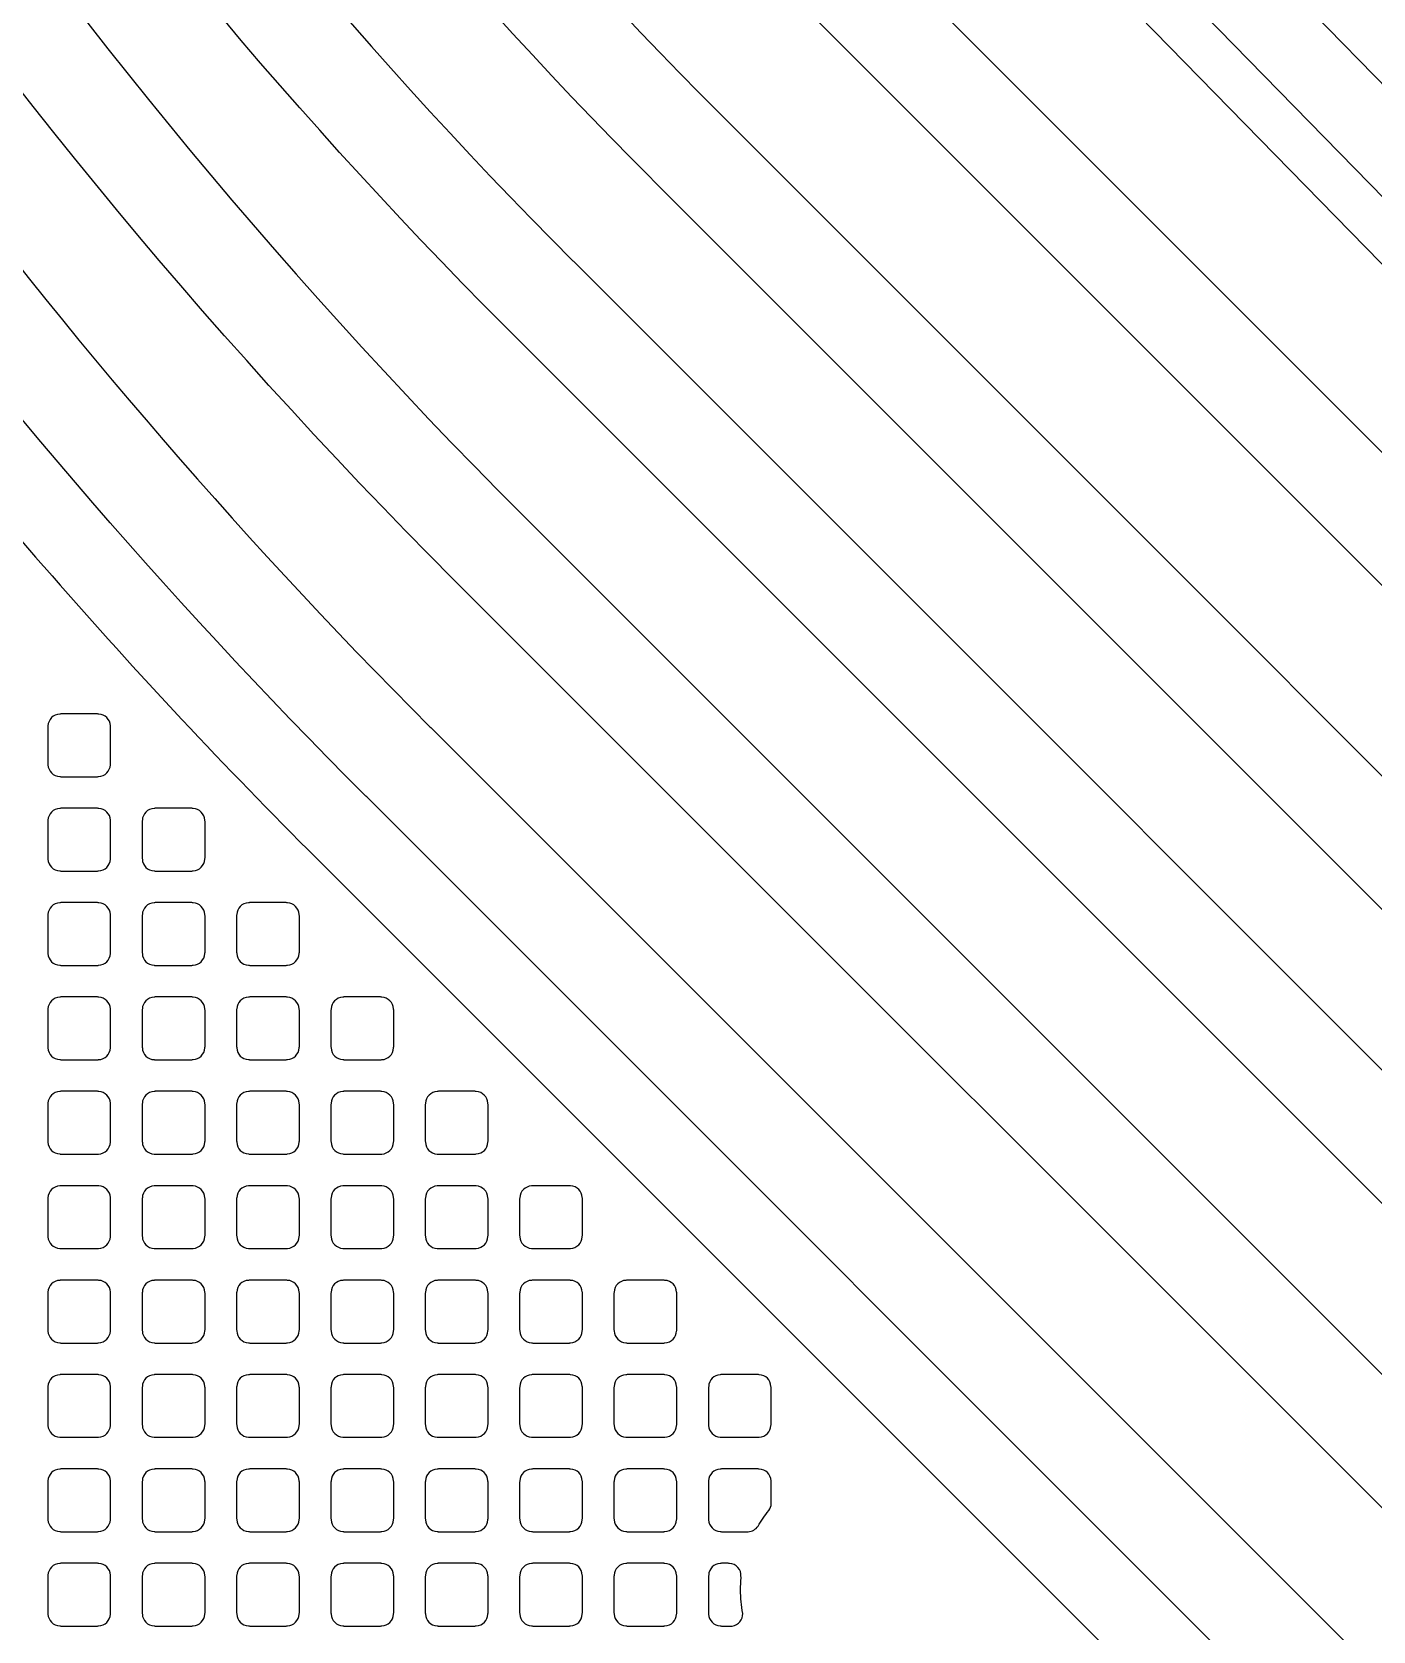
# Model space of a CAD drawing. Extents: x 3811 to 4077, y -444 to -307.
# Drawn here: x 3998.392 to 4000.557, y -385.107 to -382.525 of the extents above; entities that cross this region are included whole.
import ezdxf

# ---------------------------------------------------------------- set-up
doc = ezdxf.new("R2010")
doc.units = 0
doc.layers.add('gbr-dxf', color=7, linetype='Continuous')

msp = doc.modelspace()

# ---------------------------------------------------------------- linework, layer by layer
at = {"layer": 'gbr-dxf', "linetype": 'Continuous'}
for points in [[(3996.1926, -374.6474, -0.094409), (3996.3197, -375.0743, -0.028699), (3996.32, -375.0829), (3996.352, -377.4635, -0.007653), (3996.352, -377.4654, 0.041158), (3996.4548, -378.5311, -0.012756), (3996.4555, -378.5347), (3996.5251, -378.9206, -0.007562), (3996.5254, -378.9224, 0.07327), (3997.2868, -381.163, -0.0085), (3997.2878, -381.165), (3997.4473, -381.4759, -0.007866), (3997.4482, -381.4777, 0.077048), (3999.0342, -383.647, -0.013913), (3999.0372, -383.6498), (4000.6132, -385.2259, -0.008796)], [(4002.3345, -387.7087, 0.121503), (4000.7513, -385.0878, -0.008636), (4000.7497, -385.0862), (3999.0731, -383.4099, -0.008712), (3999.0715, -383.4082, -0.198755), (3996.5249, -377.2619, -0.011889)], [(3996.6773, -377.2584, 0.198929), (3999.1809, -383.3021, -0.008685), (3999.1825, -383.3038), (4000.8591, -384.98, -0.008773), (4000.8607, -384.9817, -0.121503), (4002.4807, -387.6656, -0.017805)], [(4000.5038, -385.332), (3998.9322, -383.7604, -0.013659), (3998.9293, -383.7577, -0.077228), (3997.3118, -381.5457, -0.009209), (3997.3106, -381.5435), (3997.1511, -381.2326, -0.008596), (3997.1501, -381.2305, -0.073265), (3996.3752, -378.9478, -0.008634), (3996.3748, -378.9456), (3996.3062, -378.5654, -0.012454), (3996.3055, -378.5619, -0.041374), (3996.1996, -377.4655, -0.007759)], [(4002.6687, -387.6121, 0.121763), (4000.9971, -384.8422, -0.008691), (4000.9955, -384.8405), (3999.1567, -383.0017, -0.008915), (3999.155, -383, -0.198702), (3996.871, -377.4864, -0.011933)], [(3997.0234, -377.4829, 0.198897), (3999.2645, -382.8939, -0.008509), (3999.2661, -382.8955), (4001.1049, -384.7344, -0.008751), (4001.1066, -384.7361, -0.121762), (4002.815, -387.5692, -0.017203)], [(4002.9919, -387.521, 0.122078), (4001.2346, -384.6047, -0.008495), (4001.233, -384.6031), (3999.3942, -382.7642, -0.008901), (3999.3925, -382.7625, -0.198823), (3997.2065, -377.4825, -0.007746)], [(3997.3589, -377.4844, 0.198838), (3999.5019, -382.6564, -0.008522), (3999.5035, -382.6581), (4001.3424, -384.497, -0.008926), (4001.3441, -384.4987, -0.121858), (4003.1364, -387.4723, -0.022069)], [(4003.3476, -387.4176, 0.12221), (4001.4979, -384.3448, -0.008815), (4001.4962, -384.3431), (3999.6558, -382.5026, -0.01398), (3999.6529, -382.4997, -0.198689), (3997.5764, -377.4843, -0.007704)], [(3997.7288, -377.4823, 0.198911), (3999.7636, -382.3948, -0.013711), (3999.7663, -382.3977), (4001.6024, -384.2338, -0.008541), (4001.604, -384.2353, -0.122231), (4003.4928, -387.3711, -0.016533)], [(4003.956, -389.4568, 0.196009), (4001.7909, -384.146, -0.019381), (4001.789, -384.1439), (4000.0334, -382.3487, -0.042234), (4000.0291, -382.344, -0.048731), (3998.6792, -380.1499, -0.077425), (3998.6753, -380.1389, -0.046914), (3998.5847, -379.1783, -0.010897), (3998.5847, -379.1769), (3998.5847, -379.1765, -0.016733), (3998.5847, -379.1741), (3998.5847, -377.5353, -0.014135)], [(3998.6609, -377.5333), (3998.6609, -379.1764, -0.014012), (3998.6609, -379.1783, 0.046654), (3998.7492, -380.1195, 0.048616), (4000.0882, -382.2958), (4001.8454, -384.0926, -0.019718), (4001.8473, -384.0947, -0.195845), (4004.0322, -389.4549, -0.014149)], [(4003.0242, -385.2734, 0.017101), (4002.7557, -384.9001, -0.027017), (4002.7541, -384.898, 0.01976), (4002.4127, -384.4909, -0.020136), (4002.4114, -384.4895, 0.007568), (4002.4083, -384.486), (4002.4078, -384.4855), (4001.9693, -384.0374, -0.016053), (4001.9682, -384.0364), (4001.9454, -384.0128, -0.023246), (4001.9439, -384.0111), (4001.9376, -384.0046, -0.014656), (4001.9366, -384.0037), (4001.5261, -383.5837, -0.01468), (4001.5251, -383.5828), (4000.187, -382.2147, -0.045648)], [(3997.6517, -382.3825, 0.034835), (3998.4104, -383.3879, -0.014848), (3998.4112, -383.3889, 0.017277), (3998.8377, -383.846, -0.023954), (3998.8394, -383.8475), (3999.1842, -384.1923), (3999.1845, -384.1926), (3999.3239, -384.332), (3999.3242, -384.3323), (3999.7938, -384.8019), (3999.7941, -384.8022), (3999.9335, -384.9416), (3999.9338, -384.9419), (4000.4034, -385.4115)]]:
    msp.add_lwpolyline(points, format="xyb", dxfattribs=at)
for points in [[(3998.4171, -383.7067, -0.098843), (3998.4175, -383.7086, 0.393729), (3998.4364, -383.7274, -0.101678), (3998.4383, -383.7279), (3998.4974, -383.7279, -0.098843), (3998.4993, -383.7275, 0.393729), (3998.5182, -383.7086, -0.09841), (3998.5186, -383.7067), (3998.5186, -383.6473, -0.089302), (3998.5183, -383.6455, 0.393729), (3998.4994, -383.6267, -0.09841), (3998.4975, -383.6262), (3998.4383, -383.6262, -0.101214), (3998.4364, -383.6267, 0.393729), (3998.4175, -383.6456, -0.101678), (3998.4171, -383.6475)], [(3998.4171, -383.8591, -0.098843), (3998.4175, -383.861, 0.393729), (3998.4364, -383.8798, -0.09841), (3998.4383, -383.8803), (3998.4975, -383.8803, -0.095462), (3998.4993, -383.8799, 0.393729), (3998.5182, -383.861, -0.09841), (3998.5186, -383.8591), (3998.5186, -383.7997, -0.089302), (3998.5183, -383.7979, 0.393729), (3998.4994, -383.7791, -0.088868), (3998.4977, -383.7787), (3998.4382, -383.7787, -0.092621), (3998.4364, -383.7791, 0.393729), (3998.4175, -383.798, -0.101678), (3998.4171, -383.7999)], [(3998.5694, -383.8591, -0.098843), (3998.5699, -383.861, 0.393729), (3998.5887, -383.8799, -0.095482), (3998.5906, -383.8803), (3998.6498, -383.8803, -0.104567), (3998.6518, -383.8798, 0.393729), (3998.6707, -383.8609, -0.09841), (3998.6711, -383.859), (3998.6711, -383.7999, -0.101214), (3998.6706, -383.798, 0.393729), (3998.6518, -383.7791, -0.092282), (3998.65, -383.7787), (3998.5906, -383.7787, -0.095462), (3998.5888, -383.7791, 0.393729), (3998.5699, -383.798, -0.101678), (3998.5694, -383.7999)], [(3998.4171, -384.0115, -0.098843), (3998.4175, -384.0134, 0.393729), (3998.4364, -384.0322, -0.095482), (3998.4382, -384.0327), (3998.4975, -384.0327, -0.092621), (3998.4993, -384.0323, 0.393729), (3998.5182, -384.0134, -0.09841), (3998.5186, -384.0115), (3998.5186, -383.9521, -0.089302), (3998.5183, -383.9503, 0.393729), (3998.4994, -383.9315, -0.092282), (3998.4976, -383.9311), (3998.4382, -383.9311, -0.095462), (3998.4364, -383.9315, 0.393729), (3998.4175, -383.9504, -0.101678), (3998.4171, -383.9523)], [(3998.5694, -384.0115, -0.098843), (3998.5699, -384.0134, 0.393729), (3998.5887, -384.0323, -0.092282), (3998.5905, -384.0327), (3998.6498, -384.0327, -0.101214), (3998.6518, -384.0322, 0.393729), (3998.6707, -384.0133, -0.09841), (3998.6711, -384.0114), (3998.6711, -383.9523, -0.101214), (3998.6706, -383.9504, 0.393729), (3998.6518, -383.9315, -0.095482), (3998.6499, -383.9311), (3998.5907, -383.9311, -0.098843), (3998.5888, -383.9315, 0.393729), (3998.5699, -383.9504, -0.101678), (3998.5694, -383.9523)], [(3998.7219, -384.0114, -0.098843), (3998.7224, -384.0133, 0.393729), (3998.7412, -384.0322, -0.101678), (3998.7432, -384.0327), (3998.8023, -384.0327, -0.098843), (3998.8042, -384.0322, 0.393729), (3998.823, -384.0133, -0.09841), (3998.8235, -384.0114), (3998.8235, -383.9523, -0.101214), (3998.823, -383.9504, 0.393729), (3998.8041, -383.9315, -0.09841), (3998.8022, -383.9311), (3998.7431, -383.9311, -0.101214), (3998.7411, -383.9315, 0.393729), (3998.7223, -383.9504, -0.088868), (3998.7219, -383.9521)], [(3998.4171, -384.1639, -0.098843), (3998.4175, -384.1658, 0.393729), (3998.4364, -384.1846, -0.092282), (3998.4382, -384.185), (3998.4976, -384.185, -0.089302), (3998.4993, -384.1847, 0.393729), (3998.5182, -384.1658, -0.09841), (3998.5186, -384.1639), (3998.5186, -384.1045, -0.089302), (3998.5183, -384.1027, 0.393729), (3998.4994, -384.0839, -0.095482), (3998.4975, -384.0835), (3998.4383, -384.0835, -0.098843), (3998.4364, -384.0839, 0.393729), (3998.4175, -384.1028, -0.101678), (3998.4171, -384.1047)], [(3998.5694, -384.1639, -0.098843), (3998.5699, -384.1658, 0.393729), (3998.5887, -384.1847, -0.088868), (3998.5905, -384.185), (3998.6499, -384.185, -0.098843), (3998.6518, -384.1846, 0.393729), (3998.6707, -384.1657, -0.09841), (3998.6711, -384.1638), (3998.6711, -384.1047, -0.101214), (3998.6706, -384.1028, 0.393729), (3998.6518, -384.0839, -0.09841), (3998.6499, -384.0835), (3998.5907, -384.0835, -0.101214), (3998.5888, -384.0839, 0.393729), (3998.5699, -384.1028, -0.101678), (3998.5694, -384.1047)], [(3998.7219, -384.1638, -0.098843), (3998.7224, -384.1657, 0.393729), (3998.7412, -384.1846, -0.09841), (3998.7431, -384.185), (3998.8023, -384.185, -0.095462), (3998.8042, -384.1846, 0.393729), (3998.823, -384.1657, -0.09841), (3998.8235, -384.1638), (3998.8235, -384.1047, -0.101214), (3998.823, -384.1028, 0.393729), (3998.8041, -384.0839, -0.101678), (3998.8022, -384.0835), (3998.7432, -384.0835, -0.104567), (3998.7411, -384.0839, 0.393729), (3998.7223, -384.1028, -0.088868), (3998.7219, -384.1045)], [(3998.8743, -384.1639, -0.095462), (3998.8747, -384.1658, 0.393729), (3998.8936, -384.1846, -0.092282), (3998.8954, -384.185), (3998.9548, -384.185, -0.089302), (3998.9565, -384.1847, 0.393729), (3998.9754, -384.1658, -0.101678), (3998.9759, -384.1638), (3998.9759, -384.1045, -0.092621), (3998.9755, -384.1027, 0.393729), (3998.9566, -384.0839, -0.095482), (3998.9547, -384.0835), (3998.8955, -384.0835, -0.098843), (3998.8936, -384.0839, 0.393729), (3998.8747, -384.1028, -0.09841), (3998.8743, -384.1047)], [(3998.4171, -384.3163, -0.098843), (3998.4175, -384.3182, 0.393729), (3998.4364, -384.337, -0.101678), (3998.4383, -384.3375), (3998.4974, -384.3375, -0.098843), (3998.4993, -384.3371, 0.393729), (3998.5182, -384.3182, -0.09841), (3998.5186, -384.3163), (3998.5186, -384.2569, -0.089302), (3998.5183, -384.2551, 0.393729), (3998.4994, -384.2363, -0.09841), (3998.4975, -384.2358), (3998.4383, -384.2358, -0.101214), (3998.4364, -384.2363, 0.393729), (3998.4175, -384.2552, -0.101678), (3998.4171, -384.2571)], [(3998.5694, -384.3163, -0.098843), (3998.5699, -384.3182, 0.393729), (3998.5887, -384.3371, -0.09841), (3998.5906, -384.3375), (3998.6497, -384.3375, -0.10699), (3998.6518, -384.337, 0.393729), (3998.6707, -384.3181, -0.09841), (3998.6711, -384.3162), (3998.6711, -384.2571, -0.101214), (3998.6706, -384.2552, 0.393729), (3998.6518, -384.2363, -0.101678), (3998.6498, -384.2358), (3998.5908, -384.2358, -0.104567), (3998.5888, -384.2363, 0.393729), (3998.5699, -384.2552, -0.101678), (3998.5694, -384.2571)], [(3998.7219, -384.3162, -0.098843), (3998.7224, -384.3181, 0.393729), (3998.7412, -384.337, -0.107228), (3998.7433, -384.3375), (3998.8022, -384.3375, -0.104567), (3998.8042, -384.337, 0.393729), (3998.823, -384.3181, -0.09841), (3998.8235, -384.3162), (3998.8235, -384.2571, -0.101214), (3998.823, -384.2552, 0.393729), (3998.8041, -384.2363, -0.104195), (3998.8021, -384.2358), (3998.7432, -384.2358, -0.10699), (3998.7411, -384.2363, 0.393729), (3998.7223, -384.2552, -0.088868), (3998.7219, -384.2569)], [(3998.8743, -384.3163, -0.095462), (3998.8747, -384.3182, 0.393729), (3998.8936, -384.337, -0.101678), (3998.8955, -384.3375), (3998.9546, -384.3375, -0.098843), (3998.9565, -384.3371, 0.393729), (3998.9754, -384.3182, -0.101678), (3998.9759, -384.3162), (3998.9759, -384.2569, -0.092621), (3998.9755, -384.2551, 0.393729), (3998.9566, -384.2363, -0.09841), (3998.9547, -384.2358), (3998.8955, -384.2358, -0.101214), (3998.8936, -384.2363, 0.393729), (3998.8747, -384.2552, -0.09841), (3998.8743, -384.2571)], [(3999.0267, -384.3163, -0.095462), (3999.0271, -384.3182, 0.393729), (3999.0459, -384.3371, -0.09841), (3999.0478, -384.3375), (3999.1069, -384.3375, -0.10699), (3999.109, -384.337, 0.393729), (3999.1279, -384.3181, -0.088868), (3999.1282, -384.3164), (3999.1282, -384.257, -0.092621), (3999.1278, -384.2552, 0.393729), (3999.109, -384.2363, -0.101678), (3999.107, -384.2358), (3999.048, -384.2358, -0.104567), (3999.046, -384.2363, 0.393729), (3999.0271, -384.2552, -0.09841), (3999.0267, -384.2571)], [(3998.4171, -384.4687, -0.098843), (3998.4175, -384.4706, 0.393729), (3998.4364, -384.4894, -0.09841), (3998.4383, -384.4899), (3998.4975, -384.4899, -0.095462), (3998.4993, -384.4895, 0.393729), (3998.5182, -384.4706, -0.09841), (3998.5186, -384.4687), (3998.5186, -384.4093, -0.089302), (3998.5183, -384.4075, 0.393729), (3998.4994, -384.3887, -0.088868), (3998.4977, -384.3883), (3998.4382, -384.3883, -0.092621), (3998.4364, -384.3887, 0.393729), (3998.4175, -384.4076, -0.101678), (3998.4171, -384.4095)], [(3998.5694, -384.4687, -0.098843), (3998.5699, -384.4706, 0.393729), (3998.5887, -384.4895, -0.095482), (3998.5906, -384.4899), (3998.6498, -384.4899, -0.104567), (3998.6518, -384.4894, 0.393729), (3998.6707, -384.4705, -0.09841), (3998.6711, -384.4686), (3998.6711, -384.4095, -0.101214), (3998.6706, -384.4076, 0.393729), (3998.6518, -384.3887, -0.092282), (3998.65, -384.3883), (3998.5906, -384.3883, -0.095462), (3998.5888, -384.3887, 0.393729), (3998.5699, -384.4076, -0.101678), (3998.5694, -384.4095)], [(3998.7219, -384.4686, -0.098843), (3998.7224, -384.4705, 0.393729), (3998.7412, -384.4894, -0.104195), (3998.7432, -384.4899), (3998.8022, -384.4899, -0.101214), (3998.8042, -384.4894, 0.393729), (3998.823, -384.4705, -0.09841), (3998.8235, -384.4686), (3998.8235, -384.4095, -0.101214), (3998.823, -384.4076, 0.393729), (3998.8041, -384.3887, -0.095482), (3998.8023, -384.3883), (3998.743, -384.3883, -0.098843), (3998.7411, -384.3887, 0.393729), (3998.7223, -384.4076, -0.088868), (3998.7219, -384.4093)], [(3998.8743, -384.4687, -0.095462), (3998.8747, -384.4706, 0.393729), (3998.8936, -384.4894, -0.09841), (3998.8955, -384.4899), (3998.9547, -384.4899, -0.095462), (3998.9565, -384.4895, 0.393729), (3998.9754, -384.4706, -0.101678), (3998.9759, -384.4686), (3998.9759, -384.4093, -0.092621), (3998.9755, -384.4075, 0.393729), (3998.9566, -384.3887, -0.088868), (3998.9549, -384.3883), (3998.8954, -384.3883, -0.092621), (3998.8936, -384.3887, 0.393729), (3998.8747, -384.4076, -0.09841), (3998.8743, -384.4095)], [(3999.0267, -384.4687, -0.095462), (3999.0271, -384.4706, 0.393729), (3999.0459, -384.4895, -0.095482), (3999.0478, -384.4899), (3999.107, -384.4899, -0.104567), (3999.109, -384.4894, 0.393729), (3999.1279, -384.4705, -0.088868), (3999.1282, -384.4688), (3999.1282, -384.4094, -0.092621), (3999.1278, -384.4076, 0.393729), (3999.109, -384.3887, -0.092282), (3999.1072, -384.3883), (3999.0478, -384.3883, -0.095462), (3999.046, -384.3887, 0.393729), (3999.0271, -384.4076, -0.09841), (3999.0267, -384.4095)], [(3999.179, -384.4686, -0.101214), (3999.1795, -384.4706, 0.393729), (3999.1984, -384.4894, -0.09841), (3999.2003, -384.4899), (3999.2595, -384.4899, -0.095462), (3999.2613, -384.4895, 0.393729), (3999.2802, -384.4706, -0.107228), (3999.2807, -384.4685), (3999.2807, -384.4094, -0.098843), (3999.2803, -384.4075, 0.393729), (3999.2614, -384.3887, -0.088868), (3999.2597, -384.3883), (3999.2002, -384.3883, -0.092621), (3999.1984, -384.3887, 0.393729), (3999.1795, -384.4076, -0.104195), (3999.179, -384.4096)], [(3998.4171, -384.6211, -0.098843), (3998.4175, -384.623, 0.393729), (3998.4364, -384.6418, -0.095482), (3998.4382, -384.6423), (3998.4975, -384.6423, -0.092621), (3998.4993, -384.6419, 0.393729), (3998.5182, -384.623, -0.09841), (3998.5186, -384.6211), (3998.5186, -384.5617, -0.089302), (3998.5183, -384.5599, 0.393729), (3998.4994, -384.5411, -0.092282), (3998.4976, -384.5407), (3998.4382, -384.5407, -0.095462), (3998.4364, -384.5411, 0.393729), (3998.4175, -384.56, -0.101678), (3998.4171, -384.5619)], [(3998.5694, -384.6211, -0.098843), (3998.5699, -384.623, 0.393729), (3998.5887, -384.6419, -0.092282), (3998.5905, -384.6423), (3998.6498, -384.6423, -0.101214), (3998.6518, -384.6418, 0.393729), (3998.6707, -384.6229, -0.09841), (3998.6711, -384.621), (3998.6711, -384.5619, -0.101214), (3998.6706, -384.56, 0.393729), (3998.6518, -384.5411, -0.095482), (3998.6499, -384.5407), (3998.5907, -384.5407, -0.098843), (3998.5888, -384.5411, 0.393729), (3998.5699, -384.56, -0.101678), (3998.5694, -384.5619)], [(3998.7219, -384.621, -0.098843), (3998.7224, -384.6229, 0.393729), (3998.7412, -384.6418, -0.101678), (3998.7432, -384.6423), (3998.8023, -384.6423, -0.098843), (3998.8042, -384.6418, 0.393729), (3998.823, -384.6229, -0.09841), (3998.8235, -384.621), (3998.8235, -384.5619, -0.101214), (3998.823, -384.56, 0.393729), (3998.8041, -384.5411, -0.09841), (3998.8022, -384.5407), (3998.7431, -384.5407, -0.101214), (3998.7411, -384.5411, 0.393729), (3998.7223, -384.56, -0.088868), (3998.7219, -384.5617)], [(3998.8743, -384.6211, -0.095462), (3998.8747, -384.623, 0.393729), (3998.8936, -384.6418, -0.095482), (3998.8954, -384.6423), (3998.9547, -384.6423, -0.092621), (3998.9565, -384.6419, 0.393729), (3998.9754, -384.623, -0.101678), (3998.9759, -384.621), (3998.9759, -384.5617, -0.092621), (3998.9755, -384.5599, 0.393729), (3998.9566, -384.5411, -0.092282), (3998.9548, -384.5407), (3998.8954, -384.5407, -0.095462), (3998.8936, -384.5411, 0.393729), (3998.8747, -384.56, -0.09841), (3998.8743, -384.5619)], [(3999.0267, -384.6211, -0.095462), (3999.0271, -384.623, 0.393729), (3999.0459, -384.6419, -0.092282), (3999.0477, -384.6423), (3999.107, -384.6423, -0.101214), (3999.109, -384.6418, 0.393729), (3999.1279, -384.6229, -0.088868), (3999.1282, -384.6212), (3999.1282, -384.5618, -0.092621), (3999.1278, -384.56, 0.393729), (3999.109, -384.5411, -0.095482), (3999.1071, -384.5407), (3999.0479, -384.5407, -0.098843), (3999.046, -384.5411, 0.393729), (3999.0271, -384.56, -0.09841), (3999.0267, -384.5619)], [(3999.179, -384.621, -0.101214), (3999.1795, -384.623, 0.393729), (3999.1984, -384.6418, -0.095482), (3999.2002, -384.6423), (3999.2595, -384.6423, -0.092621), (3999.2613, -384.6419, 0.393729), (3999.2802, -384.623, -0.107228), (3999.2807, -384.6209), (3999.2807, -384.5618, -0.098843), (3999.2803, -384.5599, 0.393729), (3999.2614, -384.5411, -0.092282), (3999.2596, -384.5407), (3999.2002, -384.5407, -0.095462), (3999.1984, -384.5411, 0.393729), (3999.1795, -384.56, -0.104195), (3999.179, -384.562)], [(3999.3315, -384.621, -0.098843), (3999.332, -384.6229, 0.393729), (3999.3508, -384.6418, -0.101678), (3999.3528, -384.6423), (3999.4119, -384.6423, -0.098843), (3999.4138, -384.6418, 0.393729), (3999.4326, -384.6229, -0.09841), (3999.4331, -384.621), (3999.4331, -384.5619, -0.101214), (3999.4326, -384.56, 0.393729), (3999.4137, -384.5411, -0.09841), (3999.4118, -384.5407), (3999.3527, -384.5407, -0.101214), (3999.3507, -384.5411, 0.393729), (3999.3319, -384.56, -0.088868), (3999.3315, -384.5617)], [(3998.4171, -384.7735, -0.098843), (3998.4175, -384.7754, 0.393729), (3998.4364, -384.7942, -0.092282), (3998.4382, -384.7946), (3998.4976, -384.7946, -0.089302), (3998.4993, -384.7943, 0.393729), (3998.5182, -384.7754, -0.09841), (3998.5186, -384.7735), (3998.5186, -384.7141, -0.089302), (3998.5183, -384.7123, 0.393729), (3998.4994, -384.6935, -0.095482), (3998.4975, -384.6931), (3998.4383, -384.6931, -0.098843), (3998.4364, -384.6935, 0.393729), (3998.4175, -384.7124, -0.101678), (3998.4171, -384.7143)], [(3998.5694, -384.7735, -0.098843), (3998.5699, -384.7754, 0.393729), (3998.5887, -384.7943, -0.088868), (3998.5905, -384.7946), (3998.6499, -384.7946, -0.098843), (3998.6518, -384.7942, 0.393729), (3998.6707, -384.7753, -0.09841), (3998.6711, -384.7734), (3998.6711, -384.7143, -0.101214), (3998.6706, -384.7124, 0.393729), (3998.6518, -384.6935, -0.09841), (3998.6499, -384.6931), (3998.5907, -384.6931, -0.101214), (3998.5888, -384.6935, 0.393729), (3998.5699, -384.7124, -0.101678), (3998.5694, -384.7143)], [(3998.7219, -384.7734, -0.098843), (3998.7224, -384.7753, 0.393729), (3998.7412, -384.7942, -0.09841), (3998.7431, -384.7946), (3998.8023, -384.7946, -0.095462), (3998.8042, -384.7942, 0.393729), (3998.823, -384.7753, -0.09841), (3998.8235, -384.7734), (3998.8235, -384.7143, -0.101214), (3998.823, -384.7124, 0.393729), (3998.8041, -384.6935, -0.101678), (3998.8022, -384.6931), (3998.7432, -384.6931, -0.104567), (3998.7411, -384.6935, 0.393729), (3998.7223, -384.7124, -0.088868), (3998.7219, -384.7141)], [(3998.8743, -384.7735, -0.095462), (3998.8747, -384.7754, 0.393729), (3998.8936, -384.7942, -0.092282), (3998.8954, -384.7946), (3998.9548, -384.7946, -0.089302), (3998.9565, -384.7943, 0.393729), (3998.9754, -384.7754, -0.101678), (3998.9759, -384.7734), (3998.9759, -384.7141, -0.092621), (3998.9755, -384.7123, 0.393729), (3998.9566, -384.6935, -0.095482), (3998.9547, -384.6931), (3998.8955, -384.6931, -0.098843), (3998.8936, -384.6935, 0.393729), (3998.8747, -384.7124, -0.09841), (3998.8743, -384.7143)], [(3999.0267, -384.7735, -0.095462), (3999.0271, -384.7754, 0.393729), (3999.0459, -384.7943, -0.088868), (3999.0477, -384.7946), (3999.1071, -384.7946, -0.098843), (3999.109, -384.7942, 0.393729), (3999.1279, -384.7753, -0.088868), (3999.1282, -384.7736), (3999.1282, -384.7142, -0.092621), (3999.1278, -384.7124, 0.393729), (3999.109, -384.6935, -0.09841), (3999.1071, -384.6931), (3999.0479, -384.6931, -0.101214), (3999.046, -384.6935, 0.393729), (3999.0271, -384.7124, -0.09841), (3999.0267, -384.7143)], [(3999.179, -384.7734, -0.101214), (3999.1795, -384.7754, 0.393729), (3999.1984, -384.7942, -0.092282), (3999.2002, -384.7946), (3999.2596, -384.7946, -0.089302), (3999.2613, -384.7943, 0.393729), (3999.2802, -384.7754, -0.107228), (3999.2807, -384.7733), (3999.2807, -384.7142, -0.098843), (3999.2803, -384.7123, 0.393729), (3999.2614, -384.6935, -0.095482), (3999.2595, -384.6931), (3999.2003, -384.6931, -0.098843), (3999.1984, -384.6935, 0.393729), (3999.1795, -384.7124, -0.104195), (3999.179, -384.7144)], [(3999.3315, -384.7734, -0.098843), (3999.332, -384.7753, 0.393729), (3999.3508, -384.7942, -0.09841), (3999.3527, -384.7946), (3999.4119, -384.7946, -0.095462), (3999.4138, -384.7942, 0.393729), (3999.4326, -384.7753, -0.09841), (3999.4331, -384.7734), (3999.4331, -384.7143, -0.101214), (3999.4326, -384.7124, 0.393729), (3999.4137, -384.6935, -0.101678), (3999.4118, -384.6931), (3999.3528, -384.6931, -0.104567), (3999.3507, -384.6935, 0.393729), (3999.3319, -384.7124, -0.088868), (3999.3315, -384.7141)], [(3999.4839, -384.7734, -0.098843), (3999.4843, -384.7753, 0.393729), (3999.5032, -384.7942, -0.095482), (3999.505, -384.7946), (3999.5644, -384.7946, -0.092621), (3999.5661, -384.7942, 0.393729), (3999.585, -384.7754, -0.09841), (3999.5855, -384.7735), (3999.5855, -384.7144, -0.101214), (3999.585, -384.7124, 0.393729), (3999.5661, -384.6935, -0.104195), (3999.5641, -384.6931), (3999.5051, -384.6931, -0.095462), (3999.5032, -384.6935, 0.393729), (3999.4844, -384.7123, -0.101678), (3999.4839, -384.7143)], [(3998.4171, -384.9259, -0.098843), (3998.4175, -384.9278, 0.393729), (3998.4364, -384.9466, -0.101678), (3998.4383, -384.9471), (3998.4974, -384.9471, -0.098843), (3998.4993, -384.9467, 0.393729), (3998.5182, -384.9278, -0.09841), (3998.5186, -384.9259), (3998.5186, -384.8665, -0.089302), (3998.5183, -384.8647, 0.393729), (3998.4994, -384.8459, -0.09841), (3998.4975, -384.8454), (3998.4383, -384.8454, -0.101214), (3998.4364, -384.8459, 0.393729), (3998.4175, -384.8648, -0.101678), (3998.4171, -384.8667)], [(3998.5694, -384.9259, -0.098843), (3998.5699, -384.9278, 0.393729), (3998.5887, -384.9467, -0.09841), (3998.5906, -384.9471), (3998.6497, -384.9471, -0.10699), (3998.6518, -384.9466, 0.393729), (3998.6707, -384.9277, -0.09841), (3998.6711, -384.9258), (3998.6711, -384.8667, -0.101214), (3998.6706, -384.8648, 0.393729), (3998.6518, -384.8459, -0.101678), (3998.6498, -384.8454), (3998.5908, -384.8454, -0.104567), (3998.5888, -384.8459, 0.393729), (3998.5699, -384.8648, -0.101678), (3998.5694, -384.8667)], [(3998.7219, -384.9258, -0.098843), (3998.7224, -384.9277, 0.393729), (3998.7412, -384.9466, -0.107228), (3998.7433, -384.9471), (3998.8022, -384.9471, -0.104567), (3998.8042, -384.9466, 0.393729), (3998.823, -384.9277, -0.09841), (3998.8235, -384.9258), (3998.8235, -384.8667, -0.101214), (3998.823, -384.8648, 0.393729), (3998.8041, -384.8459, -0.104195), (3998.8021, -384.8454), (3998.7432, -384.8454, -0.10699), (3998.7411, -384.8459, 0.393729), (3998.7223, -384.8648, -0.088868), (3998.7219, -384.8665)], [(3998.8743, -384.9259, -0.095462), (3998.8747, -384.9278, 0.393729), (3998.8936, -384.9466, -0.101678), (3998.8955, -384.9471), (3998.9546, -384.9471, -0.098843), (3998.9565, -384.9467, 0.393729), (3998.9754, -384.9278, -0.101678), (3998.9759, -384.9258), (3998.9759, -384.8665, -0.092621), (3998.9755, -384.8647, 0.393729), (3998.9566, -384.8459, -0.09841), (3998.9547, -384.8454), (3998.8955, -384.8454, -0.101214), (3998.8936, -384.8459, 0.393729), (3998.8747, -384.8648, -0.09841), (3998.8743, -384.8667)], [(3999.0267, -384.9259, -0.095462), (3999.0271, -384.9278, 0.393729), (3999.0459, -384.9467, -0.09841), (3999.0478, -384.9471), (3999.1069, -384.9471, -0.10699), (3999.109, -384.9466, 0.393729), (3999.1279, -384.9277, -0.088868), (3999.1282, -384.926), (3999.1282, -384.8666, -0.092621), (3999.1278, -384.8648, 0.393729), (3999.109, -384.8459, -0.101678), (3999.107, -384.8454), (3999.048, -384.8454, -0.104567), (3999.046, -384.8459, 0.393729), (3999.0271, -384.8648, -0.09841), (3999.0267, -384.8667)], [(3999.179, -384.9258, -0.101214), (3999.1795, -384.9278, 0.393729), (3999.1984, -384.9466, -0.101678), (3999.2003, -384.9471), (3999.2594, -384.9471, -0.098843), (3999.2613, -384.9467, 0.393729), (3999.2802, -384.9278, -0.107228), (3999.2807, -384.9257), (3999.2807, -384.8666, -0.098843), (3999.2803, -384.8647, 0.393729), (3999.2614, -384.8459, -0.09841), (3999.2595, -384.8454), (3999.2003, -384.8454, -0.101214), (3999.1984, -384.8459, 0.393729), (3999.1795, -384.8648, -0.104195), (3999.179, -384.8668)], [(3999.3315, -384.9258, -0.098843), (3999.332, -384.9277, 0.393729), (3999.3508, -384.9466, -0.107228), (3999.3529, -384.9471), (3999.4118, -384.9471, -0.104567), (3999.4138, -384.9466, 0.393729), (3999.4326, -384.9277, -0.09841), (3999.4331, -384.9258), (3999.4331, -384.8667, -0.101214), (3999.4326, -384.8648, 0.393729), (3999.4137, -384.8459, -0.104195), (3999.4117, -384.8454), (3999.3528, -384.8454, -0.10699), (3999.3507, -384.8459, 0.393729), (3999.3319, -384.8648, -0.088868), (3999.3315, -384.8665)], [(3999.4839, -384.9259, -0.095462), (3999.4843, -384.9278, 0.393729), (3999.5032, -384.9466, -0.101678), (3999.5051, -384.9471), (3999.5477, -384.9471, -0.03609), (3999.548, -384.9471, 0.245634), (3999.5641, -384.9379), (3999.5641, -384.9378, -0.037269), (3999.5814, -384.913), (3999.5814, -384.9129, 0.153685), (3999.5854, -384.9016, -0.037059), (3999.5855, -384.9013), (3999.5855, -384.8665, -0.092621), (3999.5851, -384.8647, 0.393729), (3999.5662, -384.8459, -0.09841), (3999.5643, -384.8454), (3999.5051, -384.8454, -0.101214), (3999.5032, -384.8459, 0.393729), (3999.4843, -384.8648, -0.09841), (3999.4839, -384.8667)], [(3998.4171, -385.0783, -0.098843), (3998.4175, -385.0802, 0.393729), (3998.4364, -385.099, -0.09841), (3998.4383, -385.0995), (3998.4975, -385.0995, -0.095462), (3998.4993, -385.0991, 0.393729), (3998.5182, -385.0802, -0.09841), (3998.5186, -385.0783), (3998.5186, -385.0189, -0.089302), (3998.5183, -385.0171, 0.393729), (3998.4994, -384.9983, -0.088868), (3998.4977, -384.9979), (3998.4382, -384.9979, -0.092621), (3998.4364, -384.9983, 0.393729), (3998.4175, -385.0172, -0.101678), (3998.4171, -385.0191)], [(3998.5694, -385.0783, -0.098843), (3998.5699, -385.0802, 0.393729), (3998.5887, -385.0991, -0.095482), (3998.5906, -385.0995), (3998.6498, -385.0995, -0.104567), (3998.6518, -385.099, 0.393729), (3998.6707, -385.0801, -0.09841), (3998.6711, -385.0782), (3998.6711, -385.0191, -0.101214), (3998.6706, -385.0172, 0.393729), (3998.6518, -384.9983, -0.092282), (3998.65, -384.9979), (3998.5906, -384.9979, -0.095462), (3998.5888, -384.9983, 0.393729), (3998.5699, -385.0172, -0.101678), (3998.5694, -385.0191)], [(3998.7219, -385.0782, -0.098843), (3998.7224, -385.0801, 0.393729), (3998.7412, -385.099, -0.104195), (3998.7432, -385.0995), (3998.8022, -385.0995, -0.101214), (3998.8042, -385.099, 0.393729), (3998.823, -385.0801, -0.09841), (3998.8235, -385.0782), (3998.8235, -385.0191, -0.101214), (3998.823, -385.0172, 0.393729), (3998.8041, -384.9983, -0.095482), (3998.8023, -384.9979), (3998.743, -384.9979, -0.098843), (3998.7411, -384.9983, 0.393729), (3998.7223, -385.0172, -0.088868), (3998.7219, -385.0189)], [(3998.8743, -385.0783, -0.095462), (3998.8747, -385.0802, 0.393729), (3998.8936, -385.099, -0.09841), (3998.8955, -385.0995), (3998.9547, -385.0995, -0.095462), (3998.9565, -385.0991, 0.393729), (3998.9754, -385.0802, -0.101678), (3998.9759, -385.0782), (3998.9759, -385.0189, -0.092621), (3998.9755, -385.0171, 0.393729), (3998.9566, -384.9983, -0.088868), (3998.9549, -384.9979), (3998.8954, -384.9979, -0.092621), (3998.8936, -384.9983, 0.393729), (3998.8747, -385.0172, -0.09841), (3998.8743, -385.0191)], [(3999.0267, -385.0783, -0.095462), (3999.0271, -385.0802, 0.393729), (3999.0459, -385.0991, -0.095482), (3999.0478, -385.0995), (3999.107, -385.0995, -0.104567), (3999.109, -385.099, 0.393729), (3999.1279, -385.0801, -0.088868), (3999.1282, -385.0784), (3999.1282, -385.019, -0.092621), (3999.1278, -385.0172, 0.393729), (3999.109, -384.9983, -0.092282), (3999.1072, -384.9979), (3999.0478, -384.9979, -0.095462), (3999.046, -384.9983, 0.393729), (3999.0271, -385.0172, -0.09841), (3999.0267, -385.0191)], [(3999.179, -385.0782, -0.101214), (3999.1795, -385.0802, 0.393729), (3999.1984, -385.099, -0.09841), (3999.2003, -385.0995), (3999.2595, -385.0995, -0.095462), (3999.2613, -385.0991, 0.393729), (3999.2802, -385.0802, -0.107228), (3999.2807, -385.0781), (3999.2807, -385.019, -0.098843), (3999.2803, -385.0171, 0.393729), (3999.2614, -384.9983, -0.088868), (3999.2597, -384.9979), (3999.2002, -384.9979, -0.092621), (3999.1984, -384.9983, 0.393729), (3999.1795, -385.0172, -0.104195), (3999.179, -385.0192)], [(3999.3315, -385.0782, -0.098843), (3999.332, -385.0801, 0.393729), (3999.3508, -385.099, -0.104195), (3999.3528, -385.0995), (3999.4118, -385.0995, -0.101214), (3999.4138, -385.099, 0.393729), (3999.4326, -385.0801, -0.09841), (3999.4331, -385.0782), (3999.4331, -385.0191, -0.101214), (3999.4326, -385.0172, 0.393729), (3999.4137, -384.9983, -0.095482), (3999.4119, -384.9979), (3999.3526, -384.9979, -0.098843), (3999.3507, -384.9983, 0.393729), (3999.3319, -385.0172, -0.088868), (3999.3315, -385.0189)], [(3999.4839, -385.0782, -0.098843), (3999.4843, -385.0801, 0.393729), (3999.5032, -385.099, -0.101678), (3999.5051, -385.0995), (3999.5225, -385.0995, 0.376128), (3999.5395, -385.0789, -0.046961), (3999.536, -385.041, -0.024163), (3999.5369, -385.0215, -0.09283), (3999.5366, -385.0192, 0.423762), (3999.5178, -384.9984, -0.087616), (3999.5157, -384.9979), (3999.5049, -384.9979, -0.089302), (3999.5032, -384.9983, 0.393729), (3999.4844, -385.0171, -0.101678), (3999.4839, -385.0191)]]:
    msp.add_lwpolyline(points, format="xyb", close=True, dxfattribs=at)

doc.saveas('drawing.dxf')
